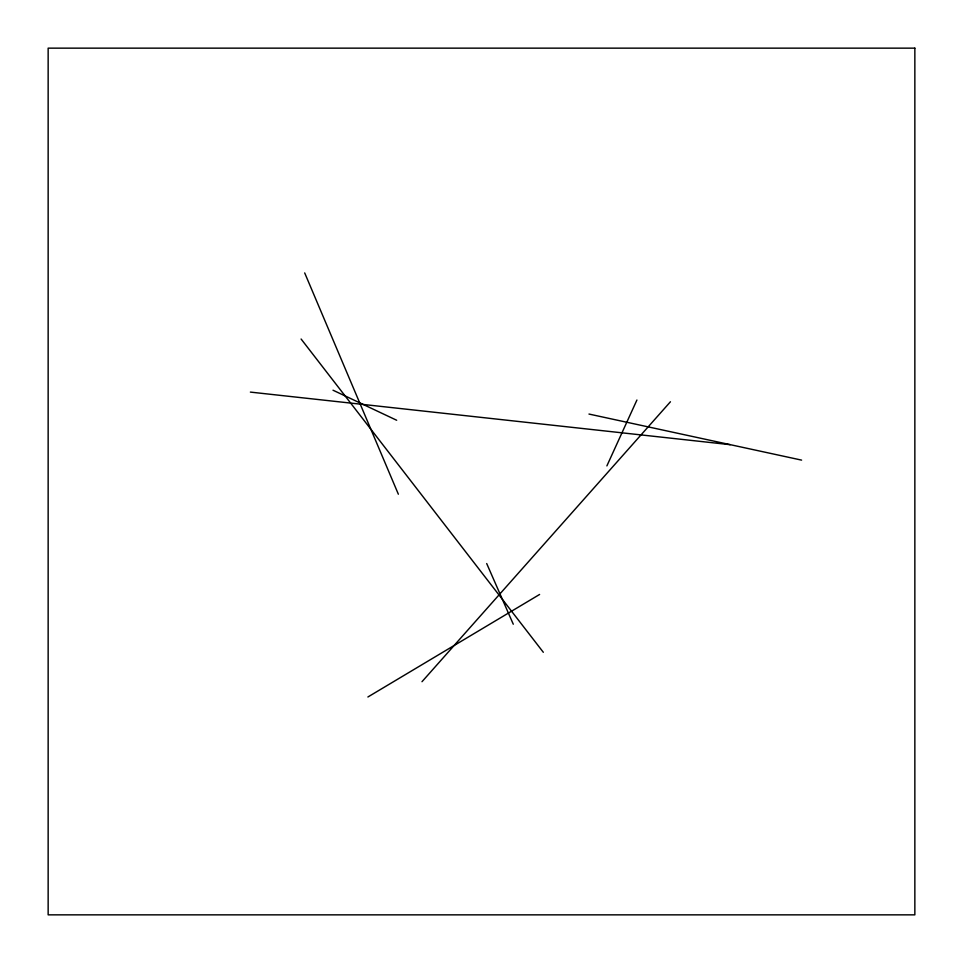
<?xml version="1.0" encoding="UTF-8"?>
<svg xmlns="http://www.w3.org/2000/svg" width="963" height="963" viewBox="0 0 963 963"><rect width="100%" height="100%" fill="white"/><g stroke="black" fill="none" stroke-linecap="round" stroke-linejoin="round"><path stroke-width="1.44" d="M606.883 465.899L636.928 400.03M421.987 681.708L670.441 401.764M367.89 696.995L539.605 594.46M250.38 392.097L730.183 444.677M588.971 414.054L801.601 460.121M333.005 390.208L396.672 420.253M301.106 339.024L543.325 652.288M486.7 563.548L513.279 624.217M304.693 272.914L398.357 494.212M914.85 48.15L48.15 48.15L48.15 914.85L914.85 914.85L914.85 48.15"/></g></svg>
